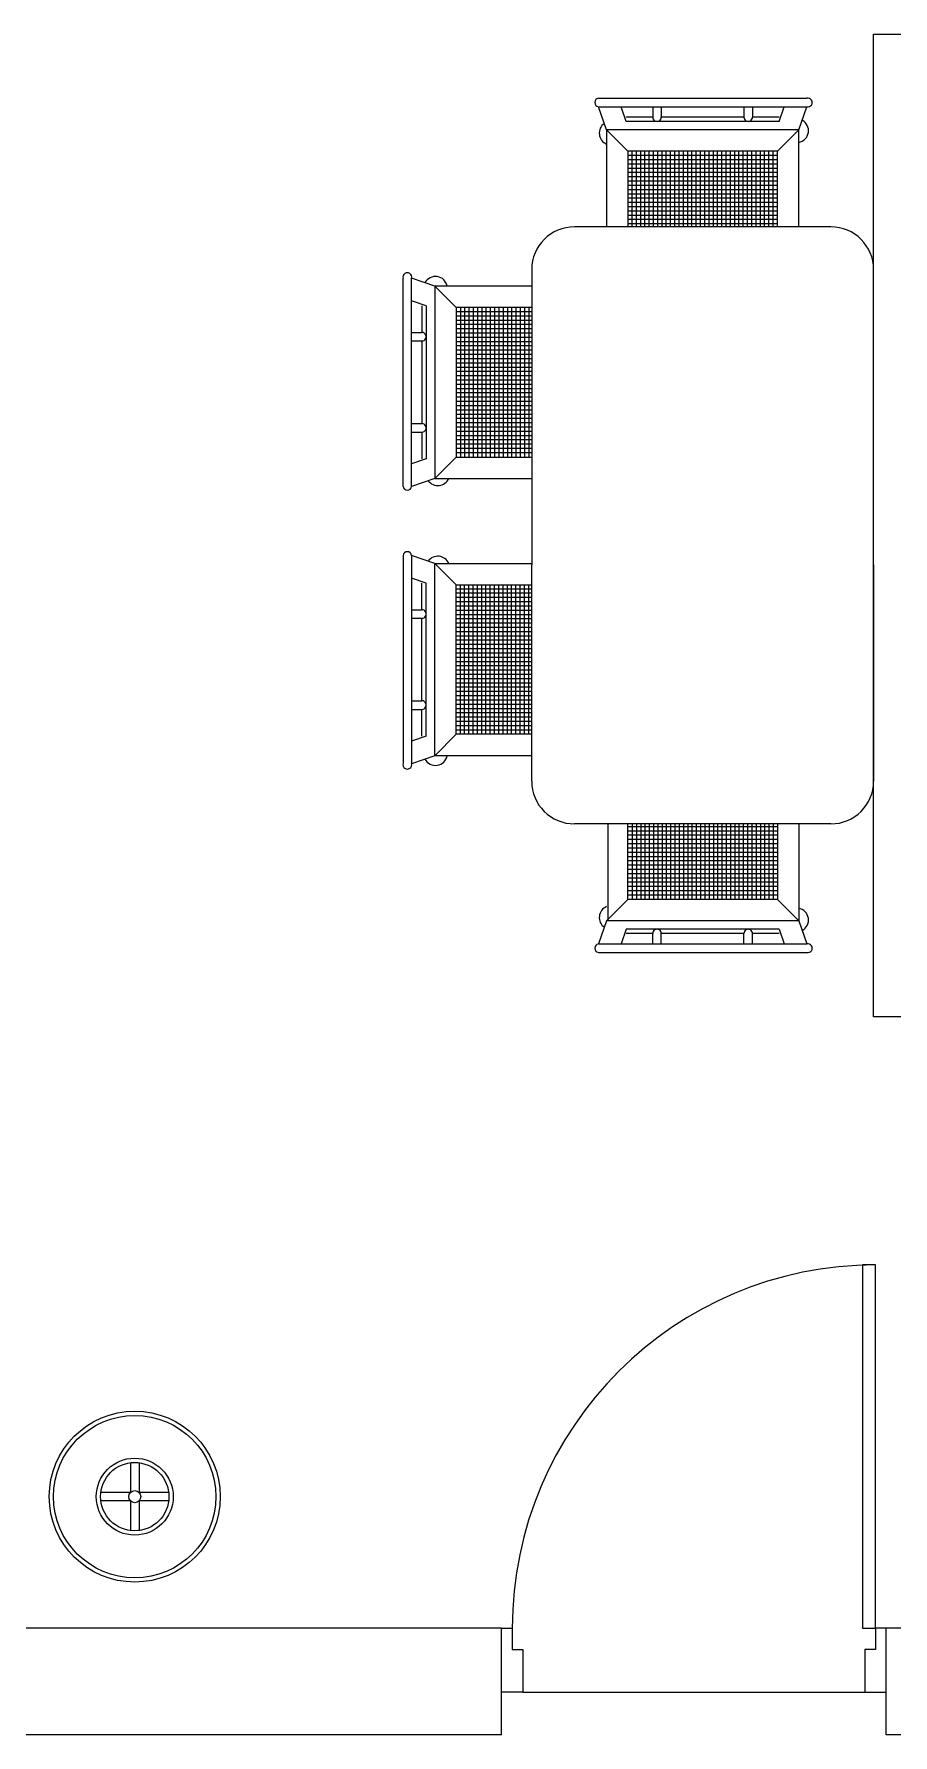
# Model space of a CAD drawing. Header units: millimetres. Extents: x 2878 to 6301, y 540 to 1980.
# Drawn here: x 2924.77 to 2926.78, y 830.155 to 834.136 of the extents above; entities that cross this region are included whole.
import ezdxf

# ---------------------------------------------------------------- set-up
doc = ezdxf.new("R2010")
doc.units = ezdxf.units.MM
doc.header["$LTSCALE"] = 4
for name, color, linetype, lineweight in [('ALVENARIA', 4, 'Continuous', 20), ('COTAS', 35, 'Continuous', 5), ('PORTA', 2, 'Continuous', 20), ('SOLEIRA', 1, 'Continuous', 5)]:
    doc.layers.add(name, color=color, linetype=linetype, lineweight=lineweight)

# ---------------------------------------------------------------- blocks, each defined once
blk = doc.blocks.new('P90D')
for points in [[(-0.025, 0.15), (-0.025, 1), (-0.055, 1), (-0.055, 0.15)], [(-0.9, 0.15), (-0.875, 0.15), (-0.875, 0.1), (-0.85, 0.1), (-0.85, 0), (-0.9, 0)], [(0, 0.15), (-0.025, 0.15), (-0.025, 0.1), (-0.05, 0.1), (-0.05, 0), (0, 0)]]:
    blk.add_lwpolyline(points, close=True)
blk = doc.blocks.new('ABAJOURP')
for p, q in [((-0.01, 0.01), (-0.01, 0.08)), ((0.01, 0.01), (0.01, 0.08)), ((-0.08, 0.01), (-0.01, 0.01)), ((0.01, 0.01), (0.08, 0.01)), ((-0.08, -0.01), (-0.01, -0.01)), ((-0.01, -0.08), (-0.01, -0.01)), ((0.01, -0.01), (0.08, -0.01)), ((0.01, -0.08), (0.01, -0.01))]:
    blk.add_line(p, q)
for radius in [0.2, 0.19, 0.09, 0.08, 0.0141]:
    blk.add_circle((0, 0), radius)

msp = doc.modelspace()

# ---------------------------------------------------------------- linework, layer by layer
at = {"layer": 'ALVENARIA'}
for p, q in [((2925.864, 830.4051), (2922.0565, 830.4049)), ((2928.5449, 830.4053), (2926.764, 830.4052)), ((2925.864, 830.1551), (2921.9065, 830.1549)), ((2928.5449, 830.1553), (2926.764, 830.1552))]:
    msp.add_line(p, q, dxfattribs=at)
at = {"layer": 'ALVENARIA', "ltscale": 0.5}
for p, q in [((2925.864, 830.1551), (2925.864, 830.2551)), ((2926.764, 830.1552), (2926.764, 830.2552))]:
    msp.add_line(p, q, dxfattribs=at)
at = {"layer": 'COTAS', "color": 3}
for p, q in [((2926.7348, 831.8361), (2926.7348, 834.1361)), ((2926.7348, 834.1361), (2927.0348, 834.1361)), ((2927.0348, 831.8361), (2926.7348, 831.8361))]:
    msp.add_line(p, q, dxfattribs=at)
at = {"layer": 'COTAS'}
for p, q in [((2926.0911, 833.9858), (2926.5785, 833.9858)), ((2926.0911, 833.9658), (2926.5785, 833.9658)), ((2926.1098, 833.9116), (2926.0911, 833.9658)), ((2926.1558, 833.9316), (2926.144, 833.9658)), ((2926.2181, 833.9658), (2926.2181, 833.9413)), ((2926.2381, 833.9658), (2926.2381, 833.9413)), ((2926.4314, 833.9658), (2926.4314, 833.9415)), ((2926.4514, 833.9658), (2926.4514, 833.9415)), ((2926.5138, 833.9316), (2926.5256, 833.9658)), ((2926.5598, 833.9116), (2926.5785, 833.9658)), ((2926.1098, 833.9116), (2926.1598, 833.8616)), ((2926.5598, 833.9116), (2926.1098, 833.9116)), ((2926.1098, 833.9116), (2926.1098, 833.6848)), ((2926.2181, 833.9416), (2926.1558, 833.9416)), ((2926.5138, 833.9316), (2926.1558, 833.9316)), ((2926.4314, 833.9416), (2926.2381, 833.9416)), ((2926.5138, 833.9416), (2926.4514, 833.9416)), ((2926.5098, 833.8616), (2926.5598, 833.9116)), ((2926.5598, 833.6848), (2926.5598, 833.9116)), ((2926.5098, 833.8616), (2926.1598, 833.8616)), ((2926.1598, 833.8616), (2926.1598, 833.6848)), ((2926.5098, 833.8516), (2926.1598, 833.8516)), ((2926.5098, 833.8416), (2926.1598, 833.8416)), ((2926.5098, 833.8316), (2926.1598, 833.8316)), ((2926.1698, 833.6848), (2926.1698, 833.8616)), ((2926.1798, 833.6848), (2926.1798, 833.8616)), ((2926.1898, 833.6848), (2926.1898, 833.8616)), ((2926.1998, 833.6848), (2926.1998, 833.8616)), ((2926.2098, 833.6848), (2926.2098, 833.8616)), ((2926.2198, 833.6848), (2926.2198, 833.8616)), ((2926.2298, 833.6848), (2926.2298, 833.8616)), ((2926.2398, 833.6848), (2926.2398, 833.8616)), ((2926.2498, 833.6848), (2926.2498, 833.8616)), ((2926.2598, 833.6848), (2926.2598, 833.8616)), ((2926.2698, 833.6848), (2926.2698, 833.8616)), ((2926.2798, 833.6848), (2926.2798, 833.8616)), ((2926.2898, 833.6848), (2926.2898, 833.8616)), ((2926.2998, 833.6848), (2926.2998, 833.8616)), ((2926.3098, 833.6848), (2926.3098, 833.8616)), ((2926.3198, 833.6848), (2926.3198, 833.8616)), ((2926.3298, 833.6848), (2926.3298, 833.8616)), ((2926.3398, 833.6848), (2926.3398, 833.8616)), ((2926.3498, 833.6848), (2926.3498, 833.8616)), ((2926.3598, 833.6848), (2926.3598, 833.8616)), ((2926.3698, 833.6848), (2926.3698, 833.8616)), ((2926.3798, 833.6848), (2926.3798, 833.8616)), ((2926.3898, 833.6848), (2926.3898, 833.8616)), ((2926.3998, 833.6848), (2926.3998, 833.8616)), ((2926.4098, 833.6848), (2926.4098, 833.8616)), ((2926.4198, 833.6848), (2926.4198, 833.8616)), ((2926.4298, 833.6848), (2926.4298, 833.8616)), ((2926.4398, 833.6848), (2926.4398, 833.8616)), ((2926.4498, 833.6848), (2926.4498, 833.8616)), ((2926.4598, 833.6848), (2926.4598, 833.8616)), ((2926.4698, 833.6848), (2926.4698, 833.8616)), ((2926.4798, 833.6848), (2926.4798, 833.8616)), ((2926.4898, 833.6848), (2926.4898, 833.8616)), ((2926.4998, 833.6848), (2926.4998, 833.8616)), ((2926.5098, 833.6848), (2926.5098, 833.8616)), ((2926.5098, 833.8216), (2926.1598, 833.8216)), ((2926.5098, 833.8116), (2926.1598, 833.8116)), ((2926.5098, 833.8016), (2926.1598, 833.8016)), ((2926.5098, 833.7916), (2926.1598, 833.7916)), ((2926.5098, 833.7816), (2926.1598, 833.7816)), ((2926.5098, 833.7716), (2926.1598, 833.7716)), ((2926.5098, 833.7616), (2926.1598, 833.7616)), ((2926.5098, 833.7516), (2926.1598, 833.7516)), ((2926.5098, 833.7416), (2926.1598, 833.7416)), ((2926.5098, 833.7316), (2926.1598, 833.7316)), ((2926.5098, 833.7216), (2926.1598, 833.7216)), ((2926.5098, 833.7116), (2926.1598, 833.7116)), ((2926.6348, 833.6848), (2926.0348, 833.6848)), ((2926.5098, 833.7016), (2926.1598, 833.7016)), ((2926.5098, 833.6916), (2926.1598, 833.6916)), ((2925.6338, 833.0773), (2925.6338, 833.5646)), ((2925.6538, 833.0773), (2925.6538, 833.5646)), ((2925.7079, 833.5459), (2925.6538, 833.5646)), ((2925.9348, 833.5848), (2925.9348, 832.8937)), ((2926.7348, 832.8937), (2926.7348, 833.5848)), ((2925.6879, 833.4999), (2925.6538, 833.5117)), ((2925.9348, 833.5459), (2925.7079, 833.5459)), ((2925.7579, 833.4959), (2925.7079, 833.5459)), ((2925.7079, 833.5459), (2925.7079, 833.0959)), ((2925.6779, 833.4999), (2925.6779, 833.4376)), ((2925.6879, 833.4999), (2925.6879, 833.1419)), ((2925.9348, 833.4959), (2925.7579, 833.4959)), ((2925.7579, 833.4959), (2925.7579, 833.1459)), ((2925.9348, 833.4859), (2925.7579, 833.4859)), ((2925.9348, 833.4759), (2925.7579, 833.4759)), ((2925.7679, 833.4959), (2925.7679, 833.1459)), ((2925.7779, 833.4959), (2925.7779, 833.1459)), ((2925.7879, 833.4959), (2925.7879, 833.1459)), ((2925.7979, 833.4959), (2925.7979, 833.1459)), ((2925.8079, 833.4959), (2925.8079, 833.1459)), ((2925.8179, 833.4959), (2925.8179, 833.1459)), ((2925.8279, 833.4959), (2925.8279, 833.1459)), ((2925.8379, 833.4959), (2925.8379, 833.1459)), ((2925.8479, 833.4959), (2925.8479, 833.1459)), ((2925.8579, 833.4959), (2925.8579, 833.1459)), ((2925.8679, 833.4959), (2925.8679, 833.1459)), ((2925.8779, 833.4959), (2925.8779, 833.1459)), ((2925.8879, 833.4959), (2925.8879, 833.1459)), ((2925.8979, 833.4959), (2925.8979, 833.1459)), ((2925.9079, 833.4959), (2925.9079, 833.1459)), ((2925.9179, 833.4959), (2925.9179, 833.1459)), ((2925.9279, 833.4959), (2925.9279, 833.1459)), ((2925.6538, 833.4376), (2925.6781, 833.4376)), ((2925.9348, 833.4659), (2925.7579, 833.4659)), ((2925.9348, 833.4559), (2925.7579, 833.4559)), ((2925.9348, 833.4459), (2925.7579, 833.4459)), ((2925.9348, 833.4359), (2925.7579, 833.4359)), ((2925.6538, 833.4176), (2925.6781, 833.4176)), ((2925.6779, 833.4176), (2925.6779, 833.2243)), ((2925.9348, 833.4259), (2925.7579, 833.4259)), ((2925.9348, 833.4159), (2925.7579, 833.4159)), ((2925.9348, 833.4059), (2925.7579, 833.4059)), ((2925.9348, 833.3959), (2925.7579, 833.3959)), ((2925.9348, 833.3859), (2925.7579, 833.3859)), ((2925.9348, 833.3759), (2925.7579, 833.3759)), ((2925.9348, 833.3659), (2925.7579, 833.3659)), ((2925.9348, 833.3559), (2925.7579, 833.3559)), ((2925.9348, 833.3459), (2925.7579, 833.3459)), ((2925.9348, 833.3359), (2925.7579, 833.3359)), ((2925.9348, 833.3259), (2925.7579, 833.3259)), ((2925.9348, 833.3159), (2925.7579, 833.3159)), ((2925.9348, 833.3059), (2925.7579, 833.3059)), ((2925.9348, 833.2959), (2925.7579, 833.2959)), ((2925.9348, 833.2859), (2925.7579, 833.2859)), ((2925.9348, 833.2759), (2925.7579, 833.2759)), ((2925.9348, 833.2659), (2925.7579, 833.2659)), ((2925.9348, 833.2559), (2925.7579, 833.2559)), ((2925.9348, 833.2459), (2925.7579, 833.2459)), ((2925.9348, 833.2359), (2925.7579, 833.2359)), ((2925.6538, 833.2243), (2925.6782, 833.2243)), ((2925.6538, 833.2043), (2925.6782, 833.2043)), ((2925.6779, 833.2043), (2925.6779, 833.1419)), ((2925.9348, 833.2259), (2925.7579, 833.2259)), ((2925.9348, 833.2159), (2925.7579, 833.2159)), ((2925.9348, 833.2059), (2925.7579, 833.2059)), ((2925.9348, 833.1959), (2925.7579, 833.1959)), ((2925.9348, 833.1859), (2925.7579, 833.1859)), ((2925.9348, 833.1759), (2925.7579, 833.1759)), ((2925.9348, 833.1659), (2925.7579, 833.1659)), ((2925.9348, 833.1559), (2925.7579, 833.1559)), ((2925.6879, 833.1419), (2925.6538, 833.1301)), ((2925.7079, 833.0959), (2925.7579, 833.1459)), ((2925.7579, 833.1459), (2925.9348, 833.1459)), ((2925.7079, 833.0959), (2925.6538, 833.0773)), ((2925.7079, 833.0959), (2925.9348, 833.0959)), ((2925.6338, 832.9157), (2925.6338, 832.4283)), ((2925.6538, 832.9157), (2925.6538, 832.4283)), ((2925.7079, 832.897), (2925.6538, 832.9157)), ((2925.7079, 832.897), (2925.7579, 832.847)), ((2925.7079, 832.447), (2925.7079, 832.897)), ((2925.7079, 832.897), (2925.9348, 832.897)), ((2925.9348, 832.3874), (2925.9348, 832.8937)), ((2926.7348, 832.8937), (2926.7348, 832.3874)), ((2925.6879, 832.851), (2925.6538, 832.8628)), ((2925.6779, 832.7886), (2925.6779, 832.851)), ((2925.6879, 832.493), (2925.6879, 832.851)), ((2925.7579, 832.497), (2925.7579, 832.847)), ((2925.7579, 832.847), (2925.9348, 832.847)), ((2925.9348, 832.837), (2925.7579, 832.837)), ((2925.7679, 832.497), (2925.7679, 832.847)), ((2925.7779, 832.497), (2925.7779, 832.847)), ((2925.7879, 832.497), (2925.7879, 832.847)), ((2925.7979, 832.497), (2925.7979, 832.847)), ((2925.8079, 832.497), (2925.8079, 832.847)), ((2925.8179, 832.497), (2925.8179, 832.847)), ((2925.8279, 832.497), (2925.8279, 832.847)), ((2925.8379, 832.497), (2925.8379, 832.847)), ((2925.8479, 832.497), (2925.8479, 832.847)), ((2925.8579, 832.497), (2925.8579, 832.847)), ((2925.8679, 832.497), (2925.8679, 832.847)), ((2925.8779, 832.497), (2925.8779, 832.847)), ((2925.8879, 832.497), (2925.8879, 832.847)), ((2925.8979, 832.497), (2925.8979, 832.847)), ((2925.9079, 832.497), (2925.9079, 832.847)), ((2925.9179, 832.497), (2925.9179, 832.847)), ((2925.9279, 832.497), (2925.9279, 832.847)), ((2925.9348, 832.827), (2925.7579, 832.827)), ((2925.9348, 832.817), (2925.7579, 832.817)), ((2925.9348, 832.807), (2925.7579, 832.807)), ((2925.9348, 832.797), (2925.7579, 832.797)), ((2925.6538, 832.7886), (2925.6782, 832.7886)), ((2925.6538, 832.7686), (2925.6782, 832.7686)), ((2925.6779, 832.5754), (2925.6779, 832.7686)), ((2925.9348, 832.787), (2925.7579, 832.787)), ((2925.9348, 832.777), (2925.7579, 832.777)), ((2925.9348, 832.767), (2925.7579, 832.767)), ((2925.9348, 832.757), (2925.7579, 832.757)), ((2925.9348, 832.747), (2925.7579, 832.747)), ((2925.9348, 832.737), (2925.7579, 832.737)), ((2925.9348, 832.727), (2925.7579, 832.727)), ((2925.9348, 832.717), (2925.7579, 832.717)), ((2925.9348, 832.707), (2925.7579, 832.707)), ((2925.9348, 832.697), (2925.7579, 832.697)), ((2925.9348, 832.687), (2925.7579, 832.687)), ((2925.9348, 832.677), (2925.7579, 832.677)), ((2925.9348, 832.667), (2925.7579, 832.667)), ((2925.9348, 832.657), (2925.7579, 832.657)), ((2925.9348, 832.647), (2925.7579, 832.647)), ((2925.9348, 832.637), (2925.7579, 832.637)), ((2925.9348, 832.627), (2925.7579, 832.627)), ((2925.9348, 832.617), (2925.7579, 832.617)), ((2925.9348, 832.607), (2925.7579, 832.607)), ((2925.9348, 832.597), (2925.7579, 832.597)), ((2925.6538, 832.5754), (2925.6781, 832.5754)), ((2925.6538, 832.5554), (2925.6781, 832.5554)), ((2925.6779, 832.493), (2925.6779, 832.5554)), ((2925.9348, 832.587), (2925.7579, 832.587)), ((2925.9348, 832.577), (2925.7579, 832.577)), ((2925.9348, 832.567), (2925.7579, 832.567)), ((2925.9348, 832.557), (2925.7579, 832.557)), ((2925.9348, 832.547), (2925.7579, 832.547)), ((2925.9348, 832.537), (2925.7579, 832.537)), ((2925.9348, 832.527), (2925.7579, 832.527)), ((2925.9348, 832.517), (2925.7579, 832.517)), ((2925.6879, 832.493), (2925.6538, 832.4812)), ((2925.7579, 832.497), (2925.7079, 832.447)), ((2925.9348, 832.507), (2925.7579, 832.507)), ((2925.9348, 832.497), (2925.7579, 832.497)), ((2925.7079, 832.447), (2925.6538, 832.4283)), ((2925.9348, 832.447), (2925.7079, 832.447)), ((2926.6348, 832.2874), (2926.0348, 832.2874)), ((2926.1131, 832.2874), (2926.1131, 832.0606)), ((2926.1598, 832.1106), (2926.1598, 832.2874)), ((2926.5098, 832.2806), (2926.1598, 832.2806)), ((2926.1698, 832.2874), (2926.1698, 832.1106)), ((2926.1798, 832.2874), (2926.1798, 832.1106)), ((2926.1898, 832.2874), (2926.1898, 832.1106)), ((2926.1998, 832.2874), (2926.1998, 832.1106)), ((2926.2098, 832.2874), (2926.2098, 832.1106)), ((2926.2198, 832.2874), (2926.2198, 832.1106)), ((2926.2298, 832.2874), (2926.2298, 832.1106)), ((2926.2398, 832.2874), (2926.2398, 832.1106)), ((2926.2498, 832.2874), (2926.2498, 832.1106)), ((2926.2598, 832.2874), (2926.2598, 832.1106)), ((2926.2698, 832.2874), (2926.2698, 832.1106)), ((2926.2798, 832.2874), (2926.2798, 832.1106)), ((2926.2898, 832.2874), (2926.2898, 832.1106)), ((2926.2998, 832.2874), (2926.2998, 832.1106)), ((2926.3098, 832.2874), (2926.3098, 832.1106)), ((2926.3198, 832.2874), (2926.3198, 832.1106)), ((2926.3298, 832.2874), (2926.3298, 832.1106)), ((2926.3398, 832.2874), (2926.3398, 832.1106)), ((2926.3498, 832.2874), (2926.3498, 832.1106)), ((2926.3598, 832.2874), (2926.3598, 832.1106)), ((2926.3698, 832.2874), (2926.3698, 832.1106)), ((2926.3798, 832.2874), (2926.3798, 832.1106)), ((2926.3898, 832.2874), (2926.3898, 832.1106)), ((2926.3998, 832.2874), (2926.3998, 832.1106)), ((2926.4098, 832.2874), (2926.4098, 832.1106)), ((2926.4198, 832.2874), (2926.4198, 832.1106)), ((2926.4298, 832.2874), (2926.4298, 832.1106)), ((2926.4398, 832.2874), (2926.4398, 832.1106)), ((2926.4498, 832.2874), (2926.4498, 832.1106)), ((2926.4598, 832.2874), (2926.4598, 832.1106)), ((2926.4698, 832.2874), (2926.4698, 832.1106)), ((2926.4798, 832.2874), (2926.4798, 832.1106)), ((2926.4898, 832.2874), (2926.4898, 832.1106)), ((2926.4998, 832.2874), (2926.4998, 832.1106)), ((2926.5098, 832.2874), (2926.5098, 832.1106)), ((2926.5598, 832.2874), (2926.5598, 832.0606)), ((2926.5098, 832.2706), (2926.1598, 832.2706)), ((2926.5098, 832.2606), (2926.1598, 832.2606)), ((2926.5098, 832.2506), (2926.1598, 832.2506)), ((2926.5098, 832.2406), (2926.1598, 832.2406)), ((2926.5098, 832.2306), (2926.1598, 832.2306)), ((2926.5098, 832.2206), (2926.1598, 832.2206)), ((2926.5098, 832.2106), (2926.1598, 832.2106)), ((2926.5098, 832.2006), (2926.1598, 832.2006)), ((2926.5098, 832.1906), (2926.1598, 832.1906)), ((2926.5098, 832.1806), (2926.1598, 832.1806)), ((2926.5098, 832.1706), (2926.1598, 832.1706)), ((2926.5098, 832.1606), (2926.1598, 832.1606)), ((2926.5098, 832.1506), (2926.1598, 832.1506)), ((2926.5098, 832.1406), (2926.1598, 832.1406)), ((2926.5098, 832.1306), (2926.1598, 832.1306)), ((2926.5098, 832.1206), (2926.1598, 832.1206)), ((2926.1098, 832.0606), (2926.1598, 832.1106)), ((2926.5098, 832.1106), (2926.1598, 832.1106)), ((2926.5098, 832.1106), (2926.5598, 832.0606)), ((2926.1098, 832.0606), (2926.0911, 832.0064)), ((2926.5598, 832.0606), (2926.1098, 832.0606)), ((2926.1558, 832.0406), (2926.144, 832.0064)), ((2926.5138, 832.0406), (2926.1558, 832.0406)), ((2926.5138, 832.0406), (2926.5256, 832.0064)), ((2926.5598, 832.0606), (2926.5785, 832.0064)), ((2926.0911, 832.0064), (2926.5785, 832.0064)), ((2926.2181, 832.0306), (2926.1558, 832.0306)), ((2926.2181, 832.0064), (2926.2181, 832.0309)), ((2926.2381, 832.0064), (2926.2381, 832.0309)), ((2926.4314, 832.0306), (2926.2381, 832.0306)), ((2926.4314, 832.0064), (2926.4314, 832.0307)), ((2926.4514, 832.0064), (2926.4514, 832.0307)), ((2926.5138, 832.0306), (2926.4514, 832.0306)), ((2926.0911, 831.9864), (2926.5785, 831.9864))]:
    msp.add_line(p, q, dxfattribs=at)
at = {"layer": 'COTAS', "ltscale": 0.01}
msp.add_line((2926.7348, 832.3874), (2926.7348, 833.5848), dxfattribs=at)
at = {"layer": 'COTAS', "ltscale": 200}
for p, q in [((2925.864, 830.2551), (2925.864, 830.4051)), ((2926.764, 830.2552), (2926.764, 830.4052))]:
    msp.add_line(p, q, dxfattribs=at)
at = {"layer": 'COTAS'}
for centre, radius, start, end in [((2926.0924, 833.9758), 0.0101, 97.5257, 262.4743), ((2926.5809, 833.9758), 0.0103, 256.1381, 103.8619), ((2926.121, 833.9042), 0.028, 126.0051, 246.4078), ((2926.2281, 833.9415), 0.01, 179.109, 0.891), ((2926.4414, 833.9415), 0.01, 179.5424, 0.4576), ((2926.5545, 833.9098), 0.028, 280.9273, 61.8764), ((2926.0348, 833.5848), 0.1, 90, 180), ((2926.6348, 833.5848), 0.1, 0, 90), ((2925.6438, 833.5671), 0.0103, 346.1381, 193.8619), ((2925.7097, 833.5406), 0.028, 10.9273, 151.8764), ((2925.678, 833.4276), 0.01, 269.5424, 90.4576), ((2925.6781, 833.2143), 0.01, 269.109, 90.891), ((2925.6438, 833.0786), 0.0101, 187.5257, 352.4743), ((2925.7153, 833.1071), 0.028, 216.0051, 336.4078), ((2925.6438, 832.9144), 0.0101, 7.5257, 172.4743), ((2925.7153, 832.8858), 0.028, 23.5922, 143.9949), ((2925.6781, 832.7786), 0.01, 269.109, 90.891), ((2925.678, 832.5654), 0.01, 269.5424, 90.4576), ((2925.7097, 832.4523), 0.028, 208.1236, 349.0727), ((2925.6438, 832.4259), 0.0103, 166.1381, 13.8619), ((2926.0348, 832.3874), 0.1, 180, 270), ((2926.6348, 832.3874), 0.1, 270, 0), ((2926.121, 832.068), 0.028, 113.5922, 233.9949), ((2926.5545, 832.0624), 0.028, 298.1236, 79.0727), ((2926.2281, 832.0307), 0.01, 359.109, 180.891), ((2926.4414, 832.0307), 0.01, 359.5424, 180.4576), ((2926.0924, 831.9964), 0.0101, 97.5257, 262.4743), ((2926.5809, 831.9964), 0.0103, 256.1381, 103.8619)]:
    msp.add_arc(centre, radius, start, end, dxfattribs=at)
at = {"layer": 'PORTA'}
msp.add_arc((2926.7395, 830.4051), 0.85, 90, 180, dxfattribs=at)
at = {"layer": 'SOLEIRA', "ltscale": 0.03}
msp.add_line((2925.914, 830.2552), (2926.714, 830.2552), dxfattribs=at)

# ---------------------------------------------------------------- block references
at = {"layer": 'COTAS', "rotation": 180}
msp.add_blockref('ABAJOURP', (2925.0061, 830.7127), dxfattribs=at)
at = {"layer": 'PORTA'}
msp.add_blockref('P90D', (2926.764, 830.2552), dxfattribs=at)

doc.saveas('drawing.dxf')
